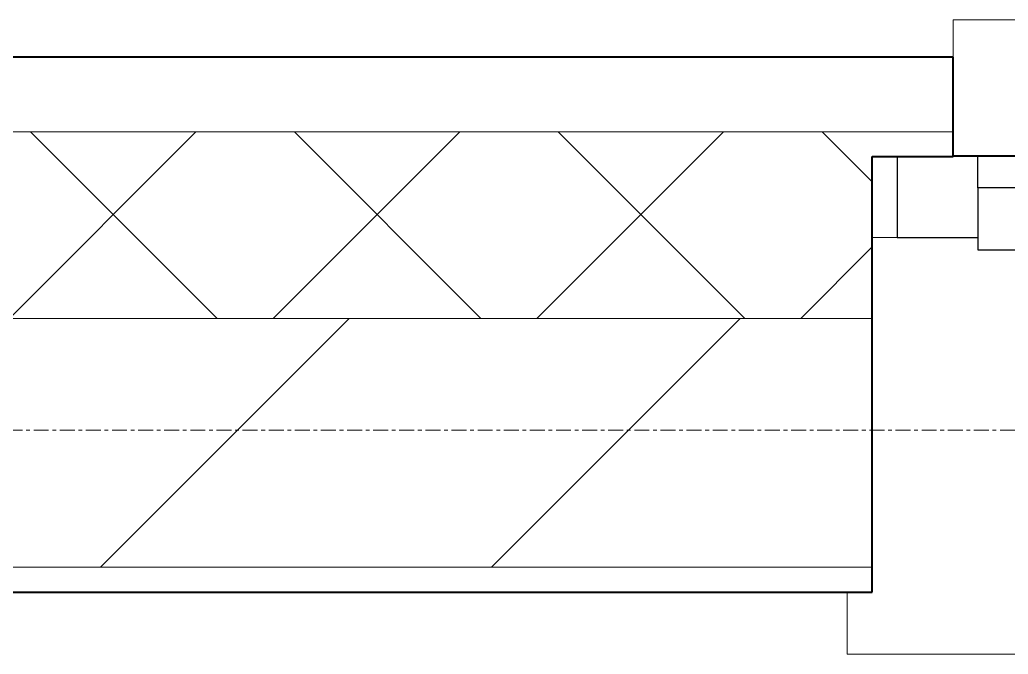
# Model space of a CAD drawing. Header units: millimetres. Extents: x -32954 to 151739, y -65671 to 56243.
# Drawn here: x -11530 to -10735, y -48373 to -47863 of the extents above; entities that cross this region are included whole.
import ezdxf

# ---------------------------------------------------------------- set-up
doc = ezdxf.new("R2010")
doc.units = ezdxf.units.MM
doc.linetypes.add('ADSK_Линия сетки', pattern=[21, 12, -3, 3, -3])
for name, color, linetype, lineweight in [('Каркас_Импост', 7, 'Continuous', 30), ('Окна', 7, 'Continuous', 18), ('Оси', 7, 'Continuous', 9), ('Отлив', 7, 'Continuous', 18), ('Подоконник_Верхний брус', 7, 'Continuous', 18), ('Стены разрез', 7, 'Continuous', 40), ('Стены штриховка', 7, 'Continuous', 18)]:
    doc.layers.add(name, color=color, linetype=linetype, lineweight=lineweight)

# ---------------------------------------------------------------- blocks, each defined once
blk = doc.blocks.new('B2B_Окно_1створка - 1280х2060h-666021-В_АР_ПЭ_03 Этаж')
at = {"layer": 'Каркас_Импост', "lineweight": 30}
for p, q in [((-640, 135), (-640, 70)), ((-575, 135), (-595, 135)), ((-575, 110), (-575, 135)), ((-525, 110), (-575, 110)), ((-575, 110), (-575, 60)), ((-640, 70), (-575, 70)), ((-575, 60), (-525, 60))]:
    blk.add_line(p, q, dxfattribs=at)
at = {"layer": 'Каркас_Импост'}
blk.add_line((575, 135), (-575, 135), dxfattribs=at)
blk = doc.blocks.new('В2В_Подоконник_ПВХ - ПВХ-666027-В_АР_ПЭ_03 Этаж')
at = {"layer": 'Подоконник_Верхний брус'}
for p, q in [((-660, 0), (-640, 0)), ((-680, -285), (-680, -335)), ((-680, -335), (680, -335))]:
    blk.add_line(p, q, dxfattribs=at)
blk = doc.blocks.new('B2B_Отлив - Отлив_металлический-622779-В_АР_ПЭ_03 Этаж')
at = {"layer": 'Отлив'}
for p, q in [((-595, 80), (-595, 110)), ((595, 110), (-595, 110)), ((-595, 1), (595, 1))]:
    blk.add_line(p, q, dxfattribs=at)

msp = doc.modelspace()

# ---------------------------------------------------------------- hatches: boundary and pattern name
at = {"layer": 'Стены разрез', "lineweight": 9}
h = msp.add_hatch(dxfattribs=at)
h.set_pattern_fill('FP_1', color=256, style=0, pattern_type=2)
h.set_pattern_definition([(45, (-1e-11, -50353.12), (-106.066, 106.066), []), (135, (-1e-11, -50353.12), (-106.066, -106.066), [])])
h.paths.add_polyline_path([(-10844.8, -48103.12), (-10844.8, -47973.12), (-10779.8, -47973.12), (-10779.8, -47953.12), (-12250.71, -47953.12), (-12250.71, -48103.12), (-12132.05, -48103.12)])
h = msp.add_hatch(dxfattribs=at)
h.set_pattern_fill('FP_2', color=256, style=0, pattern_type=2)
h.set_pattern_definition([(45, (-1e-11, -50353.1), (-314.309, 314.309), []), (45, (314.3, -50353.1), (-314.309, 314.309), [555.625, -111.125, 3.353, -107.772])])
h.paths.add_polyline_path([(-10844.8, -48303.12), (-10844.8, -48103.12), (-12250.71, -48103.12), (-12250.71, -48303.12), (-12132.05, -48303.12)])

# ---------------------------------------------------------------- linework, layer by layer
at = {"layer": 'Оси', "linetype": 'ADSK_Линия сетки'}
msp.add_line((2500, -48193.12), (-32136.36, -48193.12), dxfattribs=at)
at = {"layer": 'Стены разрез'}
for p, q in [((-10779.8, -47893.12), (-13389.8, -47893.12)), ((-10779.8, -47973.12), (-10779.8, -47893.12)), ((-10844.8, -48323.12), (-10844.8, -47973.12)), ((-10844.8, -47973.12), (-10779.8, -47973.12)), ((-12325, -48323.12), (-10844.8, -48323.12))]:
    msp.add_line(p, q, dxfattribs=at)
at = {"layer": 'Стены штриховка'}
for p, q in [((-10779.8, -47953.12), (-13389.8, -47953.12)), ((-10844.8, -48103.12), (-13324.8, -48103.12)), ((-10844.8, -48303.12), (-13324.8, -48303.12))]:
    msp.add_line(p, q, dxfattribs=at)

# ---------------------------------------------------------------- block references
at = {"layer": 'Окна'}
for name, p in [('B2B_Отлив - Отлив_металлический-622779-В_АР_ПЭ_03 Этаж', (-10184.8, -47973.12)), ('B2B_Окно_1створка - 1280х2060h-666021-В_АР_ПЭ_03 Этаж', (-10184.8, -48108.12)), ('В2В_Подоконник_ПВХ - ПВХ-666027-В_АР_ПЭ_03 Этаж', (-10184.8, -48038.12))]:
    msp.add_blockref(name, p, dxfattribs=at)

doc.saveas('drawing.dxf')
